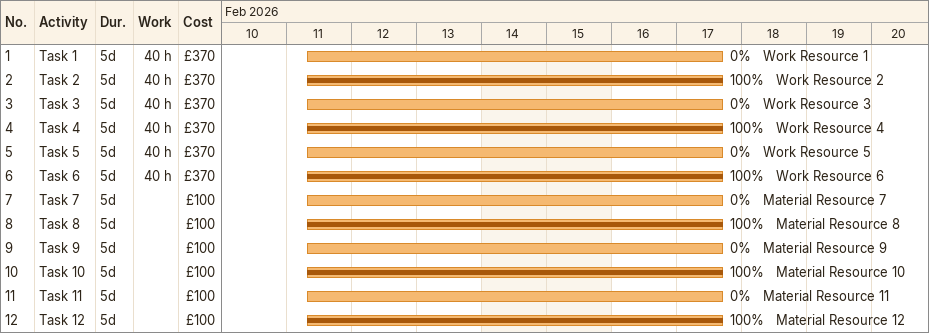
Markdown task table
| ID | Task | Duration | Start | Finish | Resources | % complete | Work (h) | Cost (£) |
|---|---|---|---|---|---|---|---|---|
| 1 | Task 1 | 5d | 2026-02-11 | 2026-02-17 | Work Resource 1 | 0 | 40 | 370 |
| 2 | Task 2 | 5d | 2026-02-11 | 2026-02-17 | Work Resource 2 | 100 | 40 | 370 |
| 3 | Task 3 | 5d | 2026-02-11 | 2026-02-17 | Work Resource 3 | 0 | 40 | 370 |
| 4 | Task 4 | 5d | 2026-02-11 | 2026-02-17 | Work Resource 4 | 100 | 40 | 370 |
| 5 | Task 5 | 5d | 2026-02-11 | 2026-02-17 | Work Resource 5 | 0 | 40 | 370 |
| 6 | Task 6 | 5d | 2026-02-11 | 2026-02-17 | Work Resource 6 | 100 | 40 | 370 |
| 7 | Task 7 | 5d | 2026-02-11 | 2026-02-17 | Material Resource 7 | 0 |  | 100 |
| 8 | Task 8 | 5d | 2026-02-11 | 2026-02-17 | Material Resource 8 | 100 |  | 100 |
| 9 | Task 9 | 5d | 2026-02-11 | 2026-02-17 | Material Resource 9 | 0 |  | 100 |
| 10 | Task 10 | 5d | 2026-02-11 | 2026-02-17 | Material Resource 10 | 100 |  | 100 |
| 11 | Task 11 | 5d | 2026-02-11 | 2026-02-17 | Material Resource 11 | 0 |  | 100 |
| 12 | Task 12 | 5d | 2026-02-11 | 2026-02-17 | Material Resource 12 | 100 |  | 100 |
